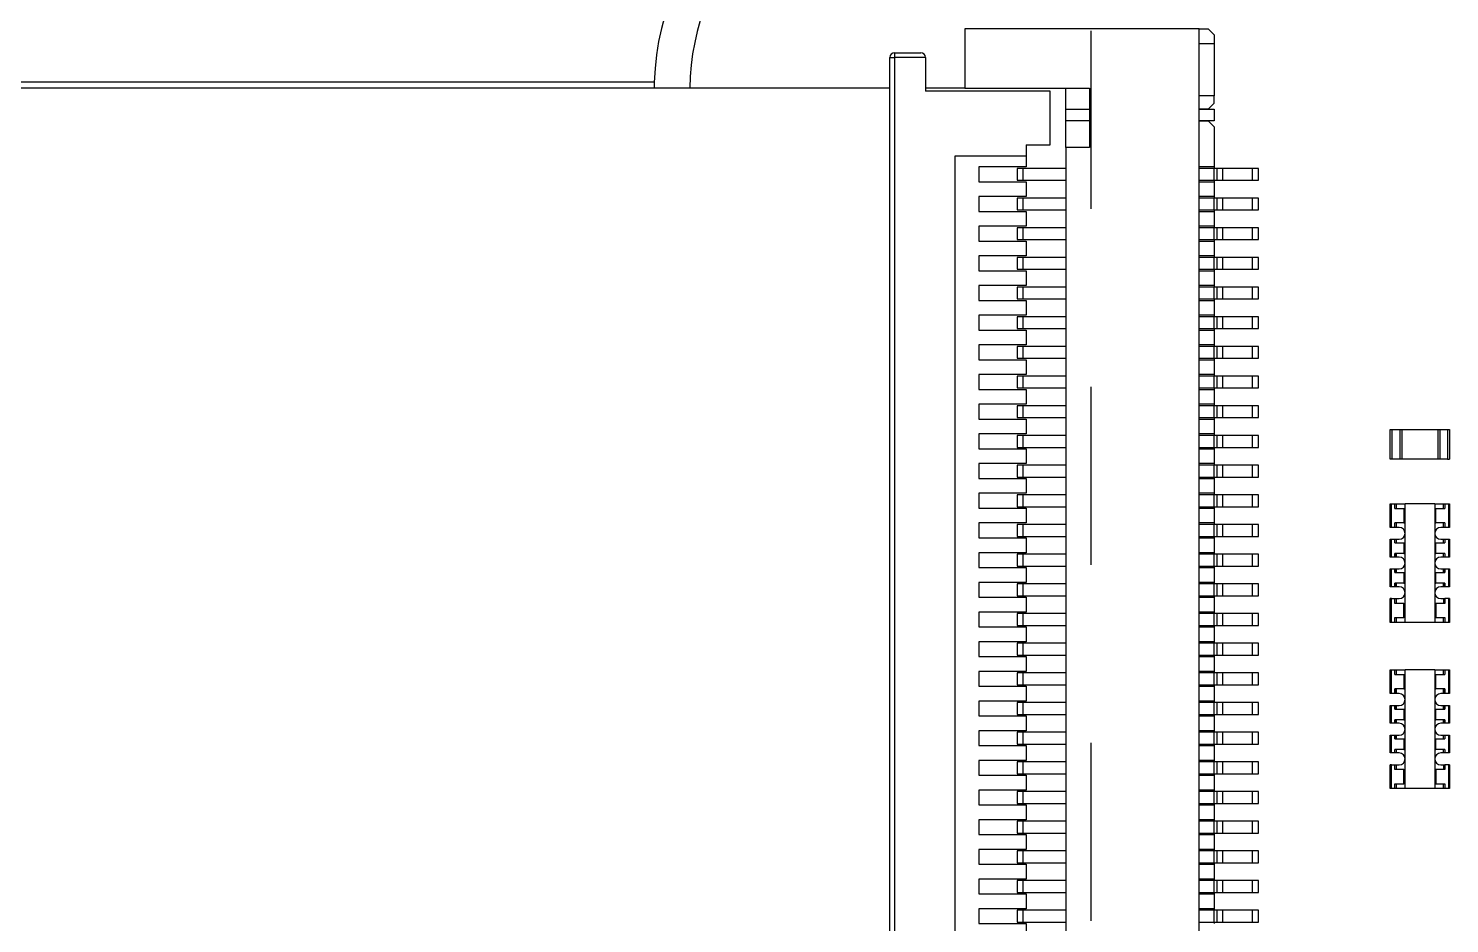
# Model space of a CAD drawing. Header units: millimetres. Extents: x -17 to 297, y -6 to 233.
# Drawn here: x 169.39 to 193.35, y 83.78 to 98.86 of the extents above; entities that cross this region are included whole.
import ezdxf

# ---------------------------------------------------------------- set-up
doc = ezdxf.new("R2010")
doc.units = ezdxf.units.MM
doc.header["$MEASUREMENT"] = 0
doc.linetypes.add('DASHED', pattern=[6, 3, -3])
doc.layers.add('图层0000', color=7, linetype='Continuous', lineweight=25)

msp = doc.modelspace()

# ---------------------------------------------------------------- linework, layer by layer
at = {"layer": '图层0000', "color": 251, "linetype": 'DASHED', "lineweight": 25, "true_color": 0x606060}
msp.add_line((187.302, 134.825), (187.302, 59.825), dxfattribs=at)
at = {"layer": '图层0000', "color": 7, "linetype": 'Continuous', "lineweight": 25}
for p, q in [((189.127, 98.855), (185.177, 98.855)), ((185.177, 98.855), (185.177, 97.855)), ((189.127, 69.455), (189.127, 98.855)), ((189.127, 98.855), (189.277, 98.855)), ((189.377, 98.755), (189.277, 98.855)), ((189.377, 98.755), (189.377, 98.605)), ((189.377, 98.605), (189.127, 98.605)), ((189.377, 98.605), (189.377, 97.73)), ((183.912, 69.935), (183.912, 98.375)), ((183.912, 98.375), (183.992, 98.375)), ((183.992, 98.455), (184.432, 98.455)), ((183.992, 98.455), (183.992, 98.375)), ((183.992, 98.375), (183.992, 69.935)), ((184.512, 98.375), (183.992, 98.375)), ((184.512, 98.375), (184.512, 97.805)), ((183.912, 97.855), (88.077, 97.855)), ((179.94, 97.96), (92.202, 97.96)), ((185.177, 97.855), (184.512, 97.855)), ((186.612, 97.805), (184.512, 97.805)), ((185.177, 97.855), (187.277, 97.855)), ((186.612, 96.905), (186.612, 97.805)), ((186.877, 97.505), (186.877, 97.855)), ((187.277, 97.855), (187.277, 96.855)), ((189.377, 97.73), (189.127, 97.73)), ((189.277, 97.505), (189.377, 97.605)), ((189.377, 97.605), (189.377, 97.73)), ((186.877, 97.305), (186.877, 97.505)), ((186.877, 97.505), (187.277, 97.505)), ((187.277, 97.305), (186.877, 97.305)), ((186.877, 96.855), (186.877, 97.305)), ((189.127, 97.505), (189.377, 97.505)), ((189.277, 97.505), (189.127, 97.505)), ((189.377, 97.305), (189.127, 97.305)), ((189.127, 97.305), (189.277, 97.305)), ((189.377, 97.205), (189.277, 97.305)), ((189.377, 97.505), (189.377, 97.305)), ((189.377, 97.205), (189.377, 96.53)), ((186.212, 96.905), (186.212, 96.718)), ((186.212, 96.905), (186.612, 96.905)), ((187.277, 96.855), (186.877, 96.855)), ((186.877, 96.855), (186.877, 71.455)), ((185.012, 71.505), (185.012, 96.718)), ((185.012, 96.718), (186.212, 96.718)), ((186.212, 96.718), (186.212, 96.53)), ((186.212, 96.53), (185.412, 96.53)), ((185.412, 96.53), (185.412, 96.28)), ((186.159, 96.505), (186.059, 96.505)), ((186.059, 96.505), (186.059, 96.305)), ((186.877, 96.505), (186.159, 96.505)), ((186.159, 96.305), (186.159, 96.505)), ((189.377, 96.53), (189.127, 96.53)), ((189.377, 96.505), (189.127, 96.505)), ((189.377, 96.53), (189.377, 96.505)), ((189.377, 96.305), (189.377, 96.505)), ((189.427, 96.505), (189.377, 96.505)), ((189.427, 96.305), (189.427, 96.505)), ((189.527, 96.505), (189.427, 96.505)), ((189.527, 96.305), (189.527, 96.505)), ((190.027, 96.505), (189.527, 96.505)), ((190.127, 96.505), (190.027, 96.505)), ((190.027, 96.305), (190.027, 96.505)), ((190.127, 96.305), (190.127, 96.505)), ((185.412, 96.28), (186.212, 96.28)), ((186.059, 96.305), (186.159, 96.305)), ((186.159, 96.305), (186.877, 96.305)), ((186.212, 96.28), (186.212, 96.03)), ((189.127, 96.305), (189.377, 96.305)), ((189.127, 96.28), (189.377, 96.28)), ((189.377, 96.305), (189.427, 96.305)), ((189.377, 96.305), (189.377, 96.28)), ((189.377, 96.28), (189.377, 96.03)), ((189.427, 96.305), (189.527, 96.305)), ((189.527, 96.305), (190.027, 96.305)), ((190.027, 96.305), (190.127, 96.305)), ((185.412, 96.03), (185.412, 95.78)), ((186.212, 96.03), (185.412, 96.03)), ((186.159, 96.005), (186.059, 96.005)), ((186.059, 96.005), (186.059, 95.805)), ((186.877, 96.005), (186.159, 96.005)), ((186.159, 95.805), (186.159, 96.005)), ((189.377, 96.03), (189.127, 96.03)), ((189.377, 96.005), (189.127, 96.005)), ((189.377, 96.03), (189.377, 96.005)), ((189.377, 95.805), (189.377, 96.005)), ((189.427, 96.005), (189.377, 96.005)), ((189.427, 95.805), (189.427, 96.005)), ((189.527, 96.005), (189.427, 96.005)), ((189.527, 95.805), (189.527, 96.005)), ((190.027, 96.005), (189.527, 96.005)), ((190.127, 96.005), (190.027, 96.005)), ((190.027, 95.805), (190.027, 96.005)), ((190.127, 95.805), (190.127, 96.005)), ((185.412, 95.78), (186.212, 95.78)), ((186.059, 95.805), (186.159, 95.805)), ((186.159, 95.805), (186.877, 95.805)), ((186.212, 95.78), (186.212, 95.53)), ((189.127, 95.805), (189.377, 95.805)), ((189.127, 95.78), (189.377, 95.78)), ((189.377, 95.805), (189.427, 95.805)), ((189.377, 95.805), (189.377, 95.78)), ((189.377, 95.78), (189.377, 95.53)), ((189.427, 95.805), (189.527, 95.805)), ((189.527, 95.805), (190.027, 95.805)), ((190.027, 95.805), (190.127, 95.805)), ((185.412, 95.53), (185.412, 95.28)), ((186.212, 95.53), (185.412, 95.53)), ((186.159, 95.505), (186.059, 95.505)), ((186.059, 95.505), (186.059, 95.305)), ((186.877, 95.505), (186.159, 95.505)), ((186.159, 95.305), (186.159, 95.505)), ((189.377, 95.53), (189.127, 95.53)), ((189.377, 95.505), (189.127, 95.505)), ((189.377, 95.53), (189.377, 95.505)), ((189.377, 95.305), (189.377, 95.505)), ((189.427, 95.505), (189.377, 95.505)), ((189.427, 95.305), (189.427, 95.505)), ((189.527, 95.505), (189.427, 95.505)), ((189.527, 95.305), (189.527, 95.505)), ((190.027, 95.505), (189.527, 95.505)), ((190.127, 95.505), (190.027, 95.505)), ((190.027, 95.305), (190.027, 95.505)), ((190.127, 95.305), (190.127, 95.505)), ((185.412, 95.28), (186.212, 95.28)), ((186.059, 95.305), (186.159, 95.305)), ((186.159, 95.305), (186.877, 95.305)), ((186.212, 95.28), (186.212, 95.03)), ((189.127, 95.305), (189.377, 95.305)), ((189.127, 95.28), (189.377, 95.28)), ((189.377, 95.305), (189.427, 95.305)), ((189.377, 95.305), (189.527, 95.305)), ((189.377, 95.305), (189.377, 95.28)), ((189.377, 95.28), (189.377, 95.03)), ((189.527, 95.305), (190.027, 95.305)), ((190.027, 95.305), (190.127, 95.305)), ((185.412, 95.03), (185.412, 94.78)), ((186.212, 95.03), (185.412, 95.03)), ((186.159, 95.005), (186.059, 95.005)), ((186.059, 95.005), (186.059, 94.805)), ((186.877, 95.005), (186.159, 95.005)), ((186.159, 94.805), (186.159, 95.005)), ((189.377, 95.03), (189.127, 95.03)), ((189.377, 95.005), (189.127, 95.005)), ((189.377, 95.03), (189.377, 95.005)), ((189.377, 94.805), (189.377, 95.005)), ((189.427, 95.005), (189.377, 95.005)), ((189.427, 94.805), (189.427, 95.005)), ((189.527, 95.005), (189.427, 95.005)), ((189.527, 94.805), (189.527, 95.005)), ((190.027, 95.005), (189.527, 95.005)), ((190.127, 95.005), (190.027, 95.005)), ((190.027, 94.805), (190.027, 95.005)), ((190.127, 94.805), (190.127, 95.005)), ((185.412, 94.78), (186.212, 94.78)), ((186.059, 94.805), (186.159, 94.805)), ((186.159, 94.805), (186.877, 94.805)), ((186.212, 94.78), (186.212, 94.53)), ((189.127, 94.805), (189.377, 94.805)), ((189.127, 94.78), (189.377, 94.78)), ((189.377, 94.805), (189.427, 94.805)), ((189.377, 94.805), (189.527, 94.805)), ((189.377, 94.805), (189.377, 94.78)), ((189.377, 94.78), (189.377, 94.53)), ((189.527, 94.805), (190.027, 94.805)), ((190.027, 94.805), (190.127, 94.805)), ((185.412, 94.53), (185.412, 94.28)), ((186.212, 94.53), (185.412, 94.53)), ((186.159, 94.505), (186.059, 94.505)), ((186.059, 94.505), (186.059, 94.305)), ((186.877, 94.505), (186.159, 94.505)), ((186.159, 94.305), (186.159, 94.505)), ((189.377, 94.53), (189.127, 94.53)), ((189.377, 94.505), (189.127, 94.505)), ((189.377, 94.53), (189.377, 94.505)), ((189.377, 94.305), (189.377, 94.505)), ((189.427, 94.505), (189.377, 94.505)), ((189.427, 94.305), (189.427, 94.505)), ((189.527, 94.505), (189.427, 94.505)), ((189.527, 94.305), (189.527, 94.505)), ((190.027, 94.505), (189.527, 94.505)), ((190.127, 94.505), (190.027, 94.505)), ((190.027, 94.305), (190.027, 94.505)), ((190.127, 94.305), (190.127, 94.505)), ((185.412, 94.28), (186.212, 94.28)), ((186.059, 94.305), (186.159, 94.305)), ((186.159, 94.305), (186.877, 94.305)), ((186.212, 94.28), (186.212, 94.03)), ((189.127, 94.305), (189.377, 94.305)), ((189.127, 94.28), (189.377, 94.28)), ((189.377, 94.305), (189.427, 94.305)), ((189.377, 94.305), (189.527, 94.305)), ((189.377, 94.305), (189.377, 94.28)), ((189.377, 94.28), (189.377, 94.03)), ((189.527, 94.305), (190.027, 94.305)), ((190.027, 94.305), (190.127, 94.305)), ((185.412, 94.03), (185.412, 93.78)), ((186.212, 94.03), (185.412, 94.03)), ((186.159, 94.005), (186.059, 94.005)), ((186.059, 94.005), (186.059, 93.805)), ((186.877, 94.005), (186.159, 94.005)), ((186.159, 93.805), (186.159, 94.005)), ((189.377, 94.03), (189.127, 94.03)), ((189.377, 94.005), (189.127, 94.005)), ((189.377, 94.03), (189.377, 94.005)), ((189.377, 93.805), (189.377, 94.005)), ((189.427, 94.005), (189.377, 94.005)), ((189.527, 94.005), (189.377, 94.005)), ((189.427, 93.805), (189.427, 94.005)), ((189.527, 93.805), (189.527, 94.005)), ((190.027, 94.005), (189.527, 94.005)), ((190.127, 94.005), (190.027, 94.005)), ((190.027, 93.805), (190.027, 94.005)), ((190.127, 93.805), (190.127, 94.005)), ((185.412, 93.78), (186.212, 93.78)), ((186.059, 93.805), (186.159, 93.805)), ((186.159, 93.805), (186.877, 93.805)), ((186.212, 93.78), (186.212, 93.53)), ((189.127, 93.805), (189.377, 93.805)), ((189.127, 93.78), (189.377, 93.78)), ((189.377, 93.805), (189.427, 93.805)), ((189.377, 93.805), (189.377, 93.78)), ((189.377, 93.78), (189.377, 93.53)), ((189.427, 93.805), (189.527, 93.805)), ((189.527, 93.805), (190.027, 93.805)), ((190.027, 93.805), (190.127, 93.805)), ((185.412, 93.53), (185.412, 93.28)), ((186.212, 93.53), (185.412, 93.53)), ((186.159, 93.505), (186.059, 93.505)), ((186.059, 93.505), (186.059, 93.305)), ((186.877, 93.505), (186.159, 93.505)), ((186.159, 93.305), (186.159, 93.505)), ((189.377, 93.53), (189.127, 93.53)), ((189.377, 93.505), (189.127, 93.505)), ((189.377, 93.53), (189.377, 93.505)), ((189.377, 93.305), (189.377, 93.505)), ((189.427, 93.505), (189.377, 93.505)), ((189.527, 93.505), (189.377, 93.505)), ((189.427, 93.305), (189.427, 93.505)), ((189.527, 93.305), (189.527, 93.505)), ((190.027, 93.505), (189.527, 93.505)), ((190.127, 93.505), (190.027, 93.505)), ((190.027, 93.305), (190.027, 93.505)), ((190.127, 93.305), (190.127, 93.505)), ((185.412, 93.28), (186.212, 93.28)), ((186.059, 93.305), (186.159, 93.305)), ((186.159, 93.305), (186.877, 93.305)), ((186.212, 93.28), (186.212, 93.03)), ((189.127, 93.305), (189.377, 93.305)), ((189.127, 93.28), (189.377, 93.28)), ((189.377, 93.305), (189.427, 93.305)), ((189.377, 93.305), (189.377, 93.28)), ((189.377, 93.28), (189.377, 93.03)), ((189.427, 93.305), (189.527, 93.305)), ((189.527, 93.305), (190.027, 93.305)), ((190.027, 93.305), (190.127, 93.305)), ((185.412, 93.03), (185.412, 92.78)), ((186.212, 93.03), (185.412, 93.03)), ((186.159, 93.005), (186.059, 93.005)), ((186.059, 93.005), (186.059, 92.805)), ((186.877, 93.005), (186.159, 93.005)), ((186.159, 92.805), (186.159, 93.005)), ((189.377, 93.03), (189.127, 93.03)), ((189.377, 93.005), (189.127, 93.005)), ((189.377, 93.03), (189.377, 93.005)), ((189.377, 92.805), (189.377, 93.005)), ((189.427, 93.005), (189.377, 93.005)), ((189.427, 92.805), (189.427, 93.005)), ((189.527, 93.005), (189.427, 93.005)), ((189.527, 92.805), (189.527, 93.005)), ((190.027, 93.005), (189.527, 93.005)), ((190.127, 93.005), (190.027, 93.005)), ((190.027, 92.805), (190.027, 93.005)), ((190.127, 92.805), (190.127, 93.005)), ((185.412, 92.78), (186.212, 92.78)), ((186.059, 92.805), (186.159, 92.805)), ((186.159, 92.805), (186.877, 92.805)), ((186.212, 92.78), (186.212, 92.53)), ((189.127, 92.805), (189.377, 92.805)), ((189.127, 92.78), (189.377, 92.78)), ((189.377, 92.805), (189.427, 92.805)), ((189.377, 92.805), (189.377, 92.78)), ((189.377, 92.78), (189.377, 92.53)), ((189.427, 92.805), (189.527, 92.805)), ((189.527, 92.805), (190.027, 92.805)), ((190.027, 92.805), (190.127, 92.805)), ((185.412, 92.53), (185.412, 92.28)), ((186.212, 92.53), (185.412, 92.53)), ((186.159, 92.505), (186.059, 92.505)), ((186.059, 92.505), (186.059, 92.305)), ((186.877, 92.505), (186.159, 92.505)), ((186.159, 92.305), (186.159, 92.505)), ((189.377, 92.53), (189.127, 92.53)), ((189.377, 92.505), (189.127, 92.505)), ((189.377, 92.53), (189.377, 92.505)), ((189.377, 92.305), (189.377, 92.505)), ((189.427, 92.505), (189.377, 92.505)), ((189.427, 92.305), (189.427, 92.505)), ((189.527, 92.505), (189.427, 92.505)), ((189.527, 92.305), (189.527, 92.505)), ((190.027, 92.505), (189.527, 92.505)), ((190.127, 92.505), (190.027, 92.505)), ((190.027, 92.305), (190.027, 92.505)), ((190.127, 92.305), (190.127, 92.505)), ((185.412, 92.28), (186.212, 92.28)), ((186.059, 92.305), (186.159, 92.305)), ((186.159, 92.305), (186.877, 92.305)), ((186.212, 92.28), (186.212, 92.03)), ((189.127, 92.305), (189.377, 92.305)), ((189.127, 92.28), (189.377, 92.28)), ((189.377, 92.305), (189.427, 92.305)), ((189.377, 92.305), (189.377, 92.28)), ((189.377, 92.28), (189.377, 92.03)), ((189.427, 92.305), (189.527, 92.305)), ((189.527, 92.305), (190.027, 92.305)), ((190.027, 92.305), (190.127, 92.305)), ((185.412, 92.03), (185.412, 91.78)), ((186.212, 92.03), (185.412, 92.03)), ((186.159, 92.005), (186.059, 92.005)), ((186.059, 92.005), (186.059, 91.805)), ((186.877, 92.005), (186.159, 92.005)), ((186.159, 91.805), (186.159, 92.005)), ((189.377, 92.03), (189.127, 92.03)), ((189.377, 92.005), (189.127, 92.005)), ((189.377, 92.03), (189.377, 92.005)), ((189.377, 91.805), (189.377, 92.005)), ((189.427, 92.005), (189.377, 92.005)), ((189.427, 91.805), (189.427, 92.005)), ((189.527, 92.005), (189.427, 92.005)), ((189.527, 91.805), (189.527, 92.005)), ((190.027, 92.005), (189.527, 92.005)), ((190.127, 92.005), (190.027, 92.005)), ((190.027, 91.805), (190.027, 92.005)), ((190.127, 91.805), (190.127, 92.005)), ((192.347, 92.105), (192.382, 92.105)), ((192.347, 91.605), (192.347, 92.105)), ((192.382, 92.105), (192.512, 92.105)), ((192.382, 91.605), (192.382, 92.105)), ((192.512, 92.105), (192.547, 92.105)), ((192.512, 91.605), (192.512, 92.105)), ((192.547, 92.105), (193.147, 92.105)), ((192.547, 91.605), (192.547, 92.105)), ((193.147, 92.105), (193.182, 92.105)), ((193.147, 92.105), (193.147, 91.605)), ((193.182, 92.105), (193.312, 92.105)), ((193.182, 92.105), (193.182, 91.605)), ((193.312, 92.105), (193.347, 92.105)), ((193.312, 92.105), (193.312, 91.605)), ((193.347, 92.105), (193.347, 91.605)), ((185.412, 91.78), (186.212, 91.78)), ((186.059, 91.805), (186.159, 91.805)), ((186.159, 91.805), (186.877, 91.805)), ((186.212, 91.78), (186.212, 91.53)), ((189.127, 91.805), (189.377, 91.805)), ((189.127, 91.78), (189.377, 91.78)), ((189.377, 91.805), (189.427, 91.805)), ((189.377, 91.805), (189.377, 91.78)), ((189.377, 91.78), (189.377, 91.53)), ((189.427, 91.805), (189.527, 91.805)), ((189.527, 91.805), (190.027, 91.805)), ((190.027, 91.805), (190.127, 91.805)), ((185.412, 91.53), (185.412, 91.28)), ((186.212, 91.53), (185.412, 91.53)), ((189.377, 91.53), (189.127, 91.53)), ((189.377, 91.53), (189.377, 91.505)), ((192.382, 91.605), (192.347, 91.605)), ((192.512, 91.605), (192.382, 91.605)), ((192.547, 91.605), (192.512, 91.605)), ((193.147, 91.605), (192.547, 91.605)), ((193.182, 91.605), (193.147, 91.605)), ((193.312, 91.605), (193.182, 91.605)), ((193.312, 91.605), (193.347, 91.605)), ((185.412, 91.28), (186.212, 91.28)), ((186.159, 91.505), (186.059, 91.505)), ((186.059, 91.505), (186.059, 91.305)), ((186.059, 91.305), (186.159, 91.305)), ((186.877, 91.505), (186.159, 91.505)), ((186.159, 91.305), (186.159, 91.505)), ((186.159, 91.305), (186.877, 91.305)), ((186.212, 91.28), (186.212, 91.03)), ((189.377, 91.505), (189.127, 91.505)), ((189.127, 91.305), (189.377, 91.305)), ((189.127, 91.28), (189.377, 91.28)), ((189.377, 91.305), (189.377, 91.505)), ((189.427, 91.505), (189.377, 91.505)), ((189.377, 91.305), (189.427, 91.305)), ((189.377, 91.305), (189.527, 91.305)), ((189.377, 91.305), (189.377, 91.28)), ((189.377, 91.28), (189.377, 91.03)), ((189.427, 91.305), (189.427, 91.505)), ((189.527, 91.505), (189.427, 91.505)), ((189.527, 91.305), (189.527, 91.505)), ((190.027, 91.505), (189.527, 91.505)), ((189.527, 91.305), (190.027, 91.305)), ((190.127, 91.505), (190.027, 91.505)), ((190.027, 91.305), (190.027, 91.505)), ((190.027, 91.305), (190.127, 91.305)), ((190.127, 91.305), (190.127, 91.505)), ((185.412, 91.03), (185.412, 90.78)), ((186.212, 91.03), (185.412, 91.03)), ((186.159, 91.005), (186.059, 91.005)), ((186.059, 91.005), (186.059, 90.805)), ((186.059, 90.805), (186.159, 90.805)), ((186.877, 91.005), (186.159, 91.005)), ((186.159, 90.805), (186.159, 91.005)), ((186.159, 90.805), (186.877, 90.805)), ((189.377, 91.03), (189.127, 91.03)), ((189.377, 91.005), (189.127, 91.005)), ((189.127, 90.805), (189.377, 90.805)), ((189.377, 91.03), (189.377, 91.005)), ((189.377, 90.805), (189.377, 91.005)), ((189.427, 91.005), (189.377, 91.005)), ((189.377, 90.805), (189.427, 90.805)), ((189.377, 90.805), (189.527, 90.805)), ((189.377, 90.805), (189.377, 90.78)), ((189.427, 90.805), (189.427, 91.005)), ((189.527, 91.005), (189.427, 91.005)), ((189.527, 90.805), (189.527, 91.005)), ((190.027, 91.005), (189.527, 91.005)), ((189.527, 90.805), (190.027, 90.805)), ((190.127, 91.005), (190.027, 91.005)), ((190.027, 90.805), (190.027, 91.005)), ((190.027, 90.805), (190.127, 90.805)), ((190.127, 90.805), (190.127, 91.005)), ((192.347, 90.855), (192.367, 90.855)), ((192.347, 90.455), (192.347, 90.855)), ((192.367, 90.855), (192.427, 90.855)), ((192.367, 90.455), (192.367, 90.855)), ((192.427, 90.855), (192.447, 90.855)), ((192.427, 90.775), (192.427, 90.855)), ((192.447, 90.855), (192.597, 90.855)), ((192.447, 90.855), (192.447, 90.775)), ((192.597, 88.855), (192.597, 90.855)), ((193.097, 90.855), (192.597, 90.855)), ((193.097, 90.855), (193.247, 90.855)), ((193.097, 90.855), (193.097, 88.855)), ((193.247, 90.855), (193.267, 90.855)), ((193.247, 90.775), (193.247, 90.855)), ((193.267, 90.855), (193.327, 90.855)), ((193.267, 90.855), (193.267, 90.775)), ((193.327, 90.855), (193.347, 90.855)), ((193.327, 90.855), (193.327, 90.455)), ((193.347, 90.855), (193.347, 90.455)), ((185.412, 90.78), (186.212, 90.78)), ((186.212, 90.78), (186.212, 90.53)), ((189.127, 90.78), (189.377, 90.78)), ((189.377, 90.78), (189.377, 90.53)), ((192.427, 90.775), (192.447, 90.775)), ((192.447, 90.775), (192.577, 90.775)), ((192.577, 90.775), (192.597, 90.775)), ((192.577, 90.775), (192.577, 90.535)), ((193.097, 90.775), (193.117, 90.775)), ((193.117, 90.775), (193.247, 90.775)), ((193.117, 90.535), (193.117, 90.775)), ((193.247, 90.775), (193.267, 90.775)), ((185.412, 90.53), (185.412, 90.28)), ((186.212, 90.53), (185.412, 90.53)), ((186.159, 90.505), (186.059, 90.505)), ((186.059, 90.505), (186.059, 90.305)), ((186.877, 90.505), (186.159, 90.505)), ((186.159, 90.305), (186.159, 90.505)), ((189.377, 90.53), (189.127, 90.53)), ((189.377, 90.505), (189.127, 90.505)), ((189.377, 90.53), (189.377, 90.505)), ((189.377, 90.305), (189.377, 90.505)), ((189.427, 90.505), (189.377, 90.505)), ((189.427, 90.305), (189.427, 90.505)), ((189.527, 90.505), (189.427, 90.505)), ((189.527, 90.305), (189.527, 90.505)), ((190.027, 90.505), (189.527, 90.505)), ((190.127, 90.505), (190.027, 90.505)), ((190.027, 90.305), (190.027, 90.505)), ((190.127, 90.305), (190.127, 90.505)), ((192.367, 90.455), (192.347, 90.455)), ((192.427, 90.455), (192.367, 90.455)), ((192.447, 90.535), (192.427, 90.535)), ((192.427, 90.455), (192.427, 90.535)), ((192.447, 90.455), (192.427, 90.455)), ((192.577, 90.535), (192.447, 90.535)), ((192.447, 90.535), (192.447, 90.455)), ((192.497, 90.455), (192.447, 90.455)), ((192.577, 90.535), (192.597, 90.535)), ((193.097, 90.535), (193.117, 90.535)), ((193.247, 90.535), (193.117, 90.535)), ((193.247, 90.455), (193.197, 90.455)), ((193.267, 90.535), (193.247, 90.535)), ((193.247, 90.455), (193.247, 90.535)), ((193.267, 90.455), (193.247, 90.455)), ((193.267, 90.535), (193.267, 90.455)), ((193.327, 90.455), (193.267, 90.455)), ((193.347, 90.455), (193.327, 90.455)), ((185.412, 90.28), (186.212, 90.28)), ((186.059, 90.305), (186.159, 90.305)), ((186.159, 90.305), (186.877, 90.305)), ((186.212, 90.28), (186.212, 90.03)), ((189.127, 90.305), (189.377, 90.305)), ((189.127, 90.28), (189.377, 90.28)), ((189.377, 90.305), (189.427, 90.305)), ((189.377, 90.305), (189.527, 90.305)), ((189.377, 90.305), (189.377, 90.28)), ((189.377, 90.28), (189.377, 90.03)), ((189.527, 90.305), (190.027, 90.305)), ((190.027, 90.305), (190.127, 90.305)), ((192.347, 90.255), (192.367, 90.255)), ((192.347, 89.955), (192.347, 90.255)), ((192.367, 90.255), (192.427, 90.255)), ((192.367, 89.955), (192.367, 90.255)), ((192.427, 90.255), (192.447, 90.255)), ((192.427, 90.195), (192.427, 90.255)), ((192.427, 90.195), (192.447, 90.195)), ((192.447, 90.255), (192.497, 90.255)), ((192.447, 90.255), (192.447, 90.195)), ((192.447, 90.195), (192.577, 90.195)), ((192.577, 90.195), (192.597, 90.195)), ((192.577, 90.195), (192.577, 90.015)), ((193.097, 90.195), (193.117, 90.195)), ((193.117, 90.195), (193.247, 90.195)), ((193.117, 90.015), (193.117, 90.195)), ((193.197, 90.255), (193.247, 90.255)), ((193.247, 90.255), (193.267, 90.255)), ((193.247, 90.195), (193.247, 90.255)), ((193.247, 90.195), (193.267, 90.195)), ((193.267, 90.255), (193.327, 90.255)), ((193.267, 90.255), (193.267, 90.195)), ((193.327, 90.255), (193.347, 90.255)), ((193.327, 90.255), (193.327, 89.955)), ((193.347, 90.255), (193.347, 89.955)), ((185.412, 90.03), (185.412, 89.78)), ((186.212, 90.03), (185.412, 90.03)), ((186.159, 90.005), (186.059, 90.005)), ((186.059, 90.005), (186.059, 89.805)), ((186.877, 90.005), (186.159, 90.005)), ((186.159, 89.805), (186.159, 90.005)), ((189.377, 90.03), (189.127, 90.03)), ((189.377, 90.005), (189.127, 90.005)), ((189.377, 90.03), (189.377, 90.005)), ((189.377, 89.805), (189.377, 90.005)), ((189.427, 90.005), (189.377, 90.005)), ((189.527, 90.005), (189.377, 90.005)), ((189.427, 89.805), (189.427, 90.005)), ((189.527, 89.805), (189.527, 90.005)), ((190.027, 90.005), (189.527, 90.005)), ((190.127, 90.005), (190.027, 90.005)), ((190.027, 89.805), (190.027, 90.005)), ((190.127, 89.805), (190.127, 90.005)), ((192.367, 89.955), (192.347, 89.955)), ((192.427, 89.955), (192.367, 89.955)), ((192.447, 90.015), (192.427, 90.015)), ((192.427, 89.955), (192.427, 90.015)), ((192.447, 89.955), (192.427, 89.955)), ((192.447, 89.955), (192.447, 90.015)), ((192.577, 90.015), (192.447, 90.015)), ((192.447, 90.015), (192.447, 89.955)), ((192.497, 89.955), (192.447, 89.955)), ((192.577, 90.015), (192.597, 90.015)), ((193.097, 90.015), (193.117, 90.015)), ((193.247, 90.015), (193.117, 90.015)), ((193.247, 89.955), (193.197, 89.955)), ((193.267, 90.015), (193.247, 90.015)), ((193.247, 89.955), (193.247, 90.015)), ((193.267, 89.955), (193.247, 89.955)), ((193.267, 90.015), (193.267, 89.955)), ((193.327, 89.955), (193.267, 89.955)), ((193.347, 89.955), (193.327, 89.955)), ((185.412, 89.78), (186.212, 89.78)), ((186.059, 89.805), (186.159, 89.805)), ((186.159, 89.805), (186.877, 89.805)), ((186.212, 89.78), (186.212, 89.53)), ((189.127, 89.805), (189.377, 89.805)), ((189.127, 89.78), (189.377, 89.78)), ((189.377, 89.805), (189.427, 89.805)), ((189.377, 89.805), (189.377, 89.78)), ((189.377, 89.78), (189.377, 89.53)), ((189.427, 89.805), (189.527, 89.805)), ((189.527, 89.805), (190.027, 89.805)), ((190.027, 89.805), (190.127, 89.805)), ((192.347, 89.755), (192.367, 89.755)), ((192.347, 89.455), (192.347, 89.755)), ((192.367, 89.755), (192.427, 89.755)), ((192.367, 89.455), (192.367, 89.755)), ((192.427, 89.755), (192.447, 89.755)), ((192.427, 89.695), (192.427, 89.755)), ((192.427, 89.695), (192.447, 89.695)), ((192.447, 89.695), (192.447, 89.755)), ((192.447, 89.755), (192.497, 89.755)), ((192.447, 89.755), (192.447, 89.695)), ((192.447, 89.695), (192.577, 89.695)), ((192.577, 89.695), (192.597, 89.695)), ((192.577, 89.695), (192.577, 89.515)), ((193.097, 89.695), (193.117, 89.695)), ((193.117, 89.695), (193.247, 89.695)), ((193.117, 89.515), (193.117, 89.695)), ((193.197, 89.755), (193.247, 89.755)), ((193.247, 89.755), (193.247, 89.695)), ((193.247, 89.755), (193.267, 89.755)), ((193.247, 89.695), (193.247, 89.755)), ((193.247, 89.695), (193.267, 89.695)), ((193.267, 89.755), (193.327, 89.755)), ((193.267, 89.755), (193.267, 89.695)), ((193.327, 89.755), (193.347, 89.755)), ((193.327, 89.755), (193.327, 89.455)), ((193.347, 89.755), (193.347, 89.455)), ((185.412, 89.53), (185.412, 89.28)), ((186.212, 89.53), (185.412, 89.53)), ((186.159, 89.505), (186.059, 89.505)), ((186.059, 89.505), (186.059, 89.305)), ((186.877, 89.505), (186.159, 89.505)), ((186.159, 89.305), (186.159, 89.505)), ((189.377, 89.53), (189.127, 89.53)), ((189.377, 89.505), (189.127, 89.505)), ((189.377, 89.53), (189.377, 89.505)), ((189.377, 89.305), (189.377, 89.505)), ((189.427, 89.505), (189.377, 89.505)), ((189.427, 89.305), (189.427, 89.505)), ((189.527, 89.505), (189.427, 89.505)), ((189.527, 89.305), (189.527, 89.505)), ((190.027, 89.505), (189.527, 89.505)), ((190.127, 89.505), (190.027, 89.505)), ((190.027, 89.305), (190.027, 89.505)), ((190.127, 89.305), (190.127, 89.505)), ((192.367, 89.455), (192.347, 89.455)), ((192.427, 89.455), (192.367, 89.455)), ((192.447, 89.515), (192.427, 89.515)), ((192.427, 89.455), (192.427, 89.515)), ((192.447, 89.455), (192.427, 89.455)), ((192.447, 89.455), (192.447, 89.515)), ((192.577, 89.515), (192.447, 89.515)), ((192.447, 89.515), (192.447, 89.455)), ((192.497, 89.455), (192.447, 89.455)), ((192.577, 89.515), (192.597, 89.515)), ((193.097, 89.515), (193.117, 89.515)), ((193.247, 89.515), (193.117, 89.515)), ((193.247, 89.455), (193.197, 89.455)), ((193.247, 89.515), (193.247, 89.455)), ((193.267, 89.515), (193.247, 89.515)), ((193.247, 89.455), (193.247, 89.515)), ((193.267, 89.455), (193.247, 89.455)), ((193.267, 89.515), (193.267, 89.455)), ((193.327, 89.455), (193.267, 89.455)), ((193.347, 89.455), (193.327, 89.455)), ((185.412, 89.28), (186.212, 89.28)), ((186.059, 89.305), (186.159, 89.305)), ((186.159, 89.305), (186.877, 89.305)), ((186.212, 89.28), (186.212, 89.03)), ((189.127, 89.305), (189.377, 89.305)), ((189.127, 89.28), (189.377, 89.28)), ((189.377, 89.305), (189.427, 89.305)), ((189.377, 89.305), (189.377, 89.28)), ((189.377, 89.28), (189.377, 89.03)), ((189.427, 89.305), (189.527, 89.305)), ((189.527, 89.305), (190.027, 89.305)), ((190.027, 89.305), (190.127, 89.305)), ((192.347, 88.855), (192.347, 89.255)), ((192.367, 89.255), (192.347, 89.255)), ((192.367, 89.255), (192.427, 89.255)), ((192.367, 88.855), (192.367, 89.255)), ((192.427, 89.255), (192.447, 89.255)), ((192.427, 89.175), (192.427, 89.255)), ((192.447, 89.175), (192.427, 89.175)), ((192.447, 89.255), (192.447, 89.175)), ((192.447, 89.255), (192.497, 89.255)), ((192.447, 89.255), (192.447, 89.175)), ((192.577, 89.175), (192.447, 89.175)), ((192.577, 89.175), (192.597, 89.175)), ((192.577, 88.935), (192.577, 89.175)), ((193.097, 89.175), (193.117, 89.175)), ((193.247, 89.175), (193.117, 89.175)), ((193.117, 89.175), (193.117, 88.935)), ((193.197, 89.255), (193.247, 89.255)), ((193.247, 89.255), (193.247, 89.175)), ((193.247, 89.255), (193.267, 89.255)), ((193.247, 89.255), (193.247, 89.175)), ((193.267, 89.175), (193.247, 89.175)), ((193.327, 89.255), (193.267, 89.255)), ((193.267, 89.255), (193.267, 89.175)), ((193.347, 89.255), (193.327, 89.255)), ((193.327, 89.255), (193.327, 88.855)), ((193.347, 89.255), (193.347, 88.855)), ((185.412, 89.03), (185.412, 88.78)), ((186.212, 89.03), (185.412, 89.03)), ((186.159, 89.005), (186.059, 89.005)), ((186.059, 89.005), (186.059, 88.805)), ((186.877, 89.005), (186.159, 89.005)), ((186.159, 88.805), (186.159, 89.005)), ((189.377, 89.03), (189.127, 89.03)), ((189.377, 89.005), (189.127, 89.005)), ((189.377, 89.03), (189.377, 89.005)), ((189.377, 88.805), (189.377, 89.005)), ((189.427, 89.005), (189.377, 89.005)), ((189.427, 88.805), (189.427, 89.005)), ((189.527, 89.005), (189.427, 89.005)), ((189.527, 88.805), (189.527, 89.005)), ((190.027, 89.005), (189.527, 89.005)), ((190.127, 89.005), (190.027, 89.005)), ((190.027, 88.805), (190.027, 89.005)), ((190.127, 88.805), (190.127, 89.005)), ((192.427, 88.935), (192.447, 88.935)), ((192.427, 88.855), (192.427, 88.935)), ((192.447, 88.935), (192.577, 88.935)), ((192.447, 88.935), (192.447, 88.855)), ((192.597, 88.935), (192.577, 88.935)), ((193.117, 88.935), (193.097, 88.935)), ((193.117, 88.935), (193.247, 88.935)), ((193.247, 88.935), (193.267, 88.935)), ((193.247, 88.855), (193.247, 88.935)), ((193.267, 88.935), (193.267, 88.855)), ((185.412, 88.78), (186.212, 88.78)), ((186.059, 88.805), (186.159, 88.805)), ((186.159, 88.805), (186.877, 88.805)), ((186.212, 88.78), (186.212, 88.53)), ((189.127, 88.805), (189.377, 88.805)), ((189.127, 88.78), (189.377, 88.78)), ((189.377, 88.805), (189.427, 88.805)), ((189.377, 88.805), (189.377, 88.78)), ((189.377, 88.78), (189.377, 88.53)), ((189.427, 88.805), (189.527, 88.805)), ((189.527, 88.805), (190.027, 88.805)), ((190.027, 88.805), (190.127, 88.805)), ((192.367, 88.855), (192.347, 88.855)), ((192.427, 88.855), (192.367, 88.855)), ((192.447, 88.855), (192.427, 88.855)), ((192.597, 88.855), (192.447, 88.855)), ((193.097, 88.855), (192.597, 88.855)), ((193.247, 88.855), (193.097, 88.855)), ((193.267, 88.855), (193.247, 88.855)), ((193.327, 88.855), (193.267, 88.855)), ((193.347, 88.855), (193.327, 88.855)), ((185.412, 88.53), (185.412, 88.28)), ((186.212, 88.53), (185.412, 88.53)), ((186.159, 88.505), (186.059, 88.505)), ((186.059, 88.505), (186.059, 88.305)), ((186.877, 88.505), (186.159, 88.505)), ((186.159, 88.305), (186.159, 88.505)), ((189.377, 88.53), (189.127, 88.53)), ((189.377, 88.505), (189.127, 88.505)), ((189.377, 88.53), (189.377, 88.505)), ((189.377, 88.305), (189.377, 88.505)), ((189.427, 88.505), (189.377, 88.505)), ((189.427, 88.305), (189.427, 88.505)), ((189.527, 88.505), (189.427, 88.505)), ((189.527, 88.305), (189.527, 88.505)), ((190.027, 88.505), (189.527, 88.505)), ((190.127, 88.505), (190.027, 88.505)), ((190.027, 88.305), (190.027, 88.505)), ((190.127, 88.305), (190.127, 88.505)), ((185.412, 88.28), (186.212, 88.28)), ((186.059, 88.305), (186.159, 88.305)), ((186.159, 88.305), (186.877, 88.305)), ((186.212, 88.28), (186.212, 88.03)), ((189.127, 88.305), (189.377, 88.305)), ((189.127, 88.28), (189.377, 88.28)), ((189.377, 88.305), (189.427, 88.305)), ((189.377, 88.305), (189.377, 88.28)), ((189.377, 88.28), (189.377, 88.03)), ((189.427, 88.305), (189.527, 88.305)), ((189.527, 88.305), (190.027, 88.305)), ((190.027, 88.305), (190.127, 88.305)), ((185.412, 88.03), (185.412, 87.78)), ((186.212, 88.03), (185.412, 88.03)), ((186.159, 88.005), (186.059, 88.005)), ((186.059, 88.005), (186.059, 87.805)), ((186.877, 88.005), (186.159, 88.005)), ((186.159, 87.805), (186.159, 88.005)), ((189.377, 88.03), (189.127, 88.03)), ((189.377, 88.005), (189.127, 88.005)), ((189.377, 88.03), (189.377, 88.005)), ((189.377, 87.805), (189.377, 88.005)), ((189.427, 88.005), (189.377, 88.005)), ((189.527, 88.005), (189.377, 88.005)), ((189.427, 87.805), (189.427, 88.005)), ((189.527, 87.805), (189.527, 88.005)), ((190.027, 88.005), (189.527, 88.005)), ((190.127, 88.005), (190.027, 88.005)), ((190.027, 87.805), (190.027, 88.005)), ((190.127, 87.805), (190.127, 88.005)), ((192.347, 88.055), (192.367, 88.055)), ((192.347, 87.655), (192.347, 88.055)), ((192.367, 88.055), (192.427, 88.055)), ((192.367, 87.655), (192.367, 88.055)), ((192.427, 88.055), (192.447, 88.055)), ((192.427, 87.975), (192.427, 88.055)), ((192.427, 87.975), (192.447, 87.975)), ((192.447, 88.055), (192.597, 88.055)), ((192.447, 88.055), (192.447, 87.975)), ((192.447, 87.975), (192.577, 87.975)), ((192.577, 87.975), (192.597, 87.975)), ((192.577, 87.975), (192.577, 87.735)), ((192.597, 86.055), (192.597, 88.055)), ((193.097, 88.055), (192.597, 88.055)), ((193.097, 88.055), (193.247, 88.055)), ((193.097, 88.055), (193.097, 86.055)), ((193.097, 87.975), (193.117, 87.975)), ((193.117, 87.975), (193.247, 87.975)), ((193.117, 87.735), (193.117, 87.975)), ((193.247, 88.055), (193.267, 88.055)), ((193.247, 87.975), (193.247, 88.055)), ((193.247, 87.975), (193.267, 87.975)), ((193.267, 88.055), (193.327, 88.055)), ((193.267, 88.055), (193.267, 87.975)), ((193.327, 88.055), (193.347, 88.055)), ((193.327, 88.055), (193.327, 87.655)), ((193.347, 88.055), (193.347, 87.655)), ((185.412, 87.78), (186.212, 87.78)), ((186.059, 87.805), (186.159, 87.805)), ((186.159, 87.805), (186.877, 87.805)), ((186.212, 87.78), (186.212, 87.53)), ((189.127, 87.805), (189.377, 87.805)), ((189.127, 87.78), (189.377, 87.78)), ((189.377, 87.805), (189.427, 87.805)), ((189.377, 87.805), (189.527, 87.805)), ((189.377, 87.805), (189.377, 87.78)), ((189.377, 87.78), (189.377, 87.53)), ((189.527, 87.805), (190.027, 87.805)), ((190.027, 87.805), (190.127, 87.805)), ((192.447, 87.735), (192.427, 87.735)), ((192.427, 87.655), (192.427, 87.735)), ((192.447, 87.655), (192.447, 87.735)), ((192.577, 87.735), (192.447, 87.735)), ((192.447, 87.735), (192.447, 87.655)), ((192.577, 87.735), (192.597, 87.735)), ((193.097, 87.735), (193.117, 87.735)), ((193.247, 87.735), (193.117, 87.735)), ((193.247, 87.735), (193.247, 87.655)), ((193.267, 87.735), (193.247, 87.735)), ((193.247, 87.655), (193.247, 87.735)), ((193.267, 87.735), (193.267, 87.655)), ((185.412, 87.53), (185.412, 87.28)), ((186.212, 87.53), (185.412, 87.53)), ((186.159, 87.505), (186.059, 87.505)), ((186.059, 87.505), (186.059, 87.305)), ((186.877, 87.505), (186.159, 87.505)), ((186.159, 87.305), (186.159, 87.505)), ((189.377, 87.53), (189.127, 87.53)), ((189.377, 87.505), (189.127, 87.505)), ((189.377, 87.53), (189.377, 87.505)), ((189.377, 87.305), (189.377, 87.505)), ((189.427, 87.505), (189.377, 87.505)), ((189.427, 87.305), (189.427, 87.505)), ((189.527, 87.505), (189.427, 87.505)), ((189.527, 87.305), (189.527, 87.505)), ((190.027, 87.505), (189.527, 87.505)), ((190.127, 87.505), (190.027, 87.505)), ((190.027, 87.305), (190.027, 87.505)), ((190.127, 87.305), (190.127, 87.505)), ((192.367, 87.655), (192.347, 87.655)), ((192.347, 87.455), (192.367, 87.455)), ((192.347, 87.155), (192.347, 87.455)), ((192.427, 87.655), (192.367, 87.655)), ((192.367, 87.455), (192.427, 87.455)), ((192.367, 87.155), (192.367, 87.455)), ((192.447, 87.655), (192.427, 87.655)), ((192.427, 87.455), (192.447, 87.455)), ((192.427, 87.395), (192.427, 87.455)), ((192.497, 87.655), (192.447, 87.655)), ((192.447, 87.395), (192.447, 87.455)), ((192.447, 87.455), (192.497, 87.455)), ((192.447, 87.455), (192.447, 87.395)), ((193.247, 87.655), (193.197, 87.655)), ((193.197, 87.455), (193.247, 87.455)), ((193.267, 87.655), (193.247, 87.655)), ((193.247, 87.455), (193.247, 87.395)), ((193.247, 87.455), (193.267, 87.455)), ((193.247, 87.395), (193.247, 87.455)), ((193.327, 87.655), (193.267, 87.655)), ((193.267, 87.455), (193.327, 87.455)), ((193.267, 87.455), (193.267, 87.395)), ((193.347, 87.655), (193.327, 87.655)), ((193.327, 87.455), (193.347, 87.455)), ((193.327, 87.455), (193.327, 87.155)), ((193.347, 87.455), (193.347, 87.155)), ((185.412, 87.28), (186.212, 87.28)), ((186.059, 87.305), (186.159, 87.305)), ((186.159, 87.305), (186.877, 87.305)), ((186.212, 87.28), (186.212, 87.03)), ((189.127, 87.305), (189.377, 87.305)), ((189.127, 87.28), (189.377, 87.28)), ((189.377, 87.305), (189.427, 87.305)), ((189.377, 87.305), (189.527, 87.305)), ((189.377, 87.305), (189.377, 87.28)), ((189.377, 87.28), (189.377, 87.03)), ((189.527, 87.305), (190.027, 87.305)), ((190.027, 87.305), (190.127, 87.305)), ((192.427, 87.395), (192.447, 87.395)), ((192.447, 87.215), (192.427, 87.215)), ((192.427, 87.155), (192.427, 87.215)), ((192.447, 87.395), (192.577, 87.395)), ((192.447, 87.155), (192.447, 87.215)), ((192.577, 87.215), (192.447, 87.215)), ((192.447, 87.215), (192.447, 87.155)), ((192.577, 87.395), (192.597, 87.395)), ((192.577, 87.395), (192.577, 87.215)), ((192.577, 87.215), (192.597, 87.215)), ((193.097, 87.395), (193.117, 87.395)), ((193.097, 87.215), (193.117, 87.215)), ((193.117, 87.395), (193.247, 87.395)), ((193.117, 87.215), (193.117, 87.395)), ((193.247, 87.215), (193.117, 87.215)), ((193.247, 87.395), (193.267, 87.395)), ((193.247, 87.215), (193.247, 87.155)), ((193.267, 87.215), (193.247, 87.215)), ((193.247, 87.155), (193.247, 87.215)), ((193.267, 87.215), (193.267, 87.155)), ((185.412, 87.03), (185.412, 86.78)), ((186.212, 87.03), (185.412, 87.03)), ((186.159, 87.005), (186.059, 87.005)), ((186.059, 87.005), (186.059, 86.805)), ((186.877, 87.005), (186.159, 87.005)), ((186.159, 86.805), (186.159, 87.005)), ((189.377, 87.03), (189.127, 87.03)), ((189.377, 87.005), (189.127, 87.005)), ((189.377, 87.03), (189.377, 87.005)), ((189.377, 86.805), (189.377, 87.005)), ((189.427, 87.005), (189.377, 87.005)), ((189.427, 86.805), (189.427, 87.005)), ((189.527, 87.005), (189.427, 87.005)), ((189.527, 86.805), (189.527, 87.005)), ((190.027, 87.005), (189.527, 87.005)), ((190.127, 87.005), (190.027, 87.005)), ((190.027, 86.805), (190.027, 87.005)), ((190.127, 86.805), (190.127, 87.005)), ((192.367, 87.155), (192.347, 87.155)), ((192.427, 87.155), (192.367, 87.155)), ((192.447, 87.155), (192.427, 87.155)), ((192.497, 87.155), (192.447, 87.155)), ((193.247, 87.155), (193.197, 87.155)), ((193.267, 87.155), (193.247, 87.155)), ((193.327, 87.155), (193.267, 87.155)), ((193.347, 87.155), (193.327, 87.155)), ((185.412, 86.78), (186.212, 86.78)), ((186.059, 86.805), (186.159, 86.805)), ((186.159, 86.805), (186.877, 86.805)), ((186.212, 86.78), (186.212, 86.53)), ((189.127, 86.805), (189.377, 86.805)), ((189.127, 86.78), (189.377, 86.78)), ((189.377, 86.805), (189.427, 86.805)), ((189.377, 86.805), (189.527, 86.805)), ((189.377, 86.805), (189.377, 86.78)), ((189.377, 86.78), (189.377, 86.53)), ((189.527, 86.805), (190.027, 86.805)), ((190.027, 86.805), (190.127, 86.805)), ((192.347, 86.955), (192.367, 86.955)), ((192.347, 86.655), (192.347, 86.955)), ((192.367, 86.955), (192.427, 86.955)), ((192.367, 86.655), (192.367, 86.955)), ((192.427, 86.955), (192.447, 86.955)), ((192.427, 86.895), (192.427, 86.955)), ((192.427, 86.895), (192.447, 86.895)), ((192.447, 86.895), (192.447, 86.955)), ((192.447, 86.955), (192.497, 86.955)), ((192.447, 86.955), (192.447, 86.895)), ((192.447, 86.895), (192.577, 86.895)), ((192.577, 86.895), (192.597, 86.895)), ((192.577, 86.895), (192.577, 86.715)), ((193.097, 86.895), (193.117, 86.895)), ((193.117, 86.895), (193.247, 86.895)), ((193.117, 86.715), (193.117, 86.895)), ((193.197, 86.955), (193.247, 86.955)), ((193.247, 86.955), (193.267, 86.955)), ((193.247, 86.895), (193.247, 86.955)), ((193.247, 86.895), (193.267, 86.895)), ((193.267, 86.955), (193.327, 86.955)), ((193.267, 86.955), (193.267, 86.895)), ((193.327, 86.955), (193.347, 86.955)), ((193.327, 86.955), (193.327, 86.655)), ((193.347, 86.955), (193.347, 86.655)), ((185.412, 86.53), (185.412, 86.28)), ((186.212, 86.53), (185.412, 86.53)), ((186.159, 86.505), (186.059, 86.505)), ((186.059, 86.505), (186.059, 86.305)), ((186.877, 86.505), (186.159, 86.505)), ((186.159, 86.305), (186.159, 86.505)), ((189.377, 86.53), (189.127, 86.53)), ((189.377, 86.505), (189.127, 86.505)), ((189.377, 86.53), (189.377, 86.505)), ((189.377, 86.305), (189.377, 86.505)), ((189.427, 86.505), (189.377, 86.505)), ((189.427, 86.305), (189.427, 86.505)), ((189.527, 86.505), (189.427, 86.505)), ((189.527, 86.305), (189.527, 86.505)), ((190.027, 86.505), (189.527, 86.505)), ((190.127, 86.505), (190.027, 86.505)), ((190.027, 86.305), (190.027, 86.505)), ((190.127, 86.305), (190.127, 86.505)), ((192.367, 86.655), (192.347, 86.655)), ((192.427, 86.655), (192.367, 86.655)), ((192.447, 86.715), (192.427, 86.715)), ((192.427, 86.655), (192.427, 86.715)), ((192.447, 86.655), (192.427, 86.655)), ((192.577, 86.715), (192.447, 86.715)), ((192.447, 86.715), (192.447, 86.655)), ((192.497, 86.655), (192.447, 86.655)), ((192.577, 86.715), (192.597, 86.715)), ((193.097, 86.715), (193.117, 86.715)), ((193.247, 86.715), (193.117, 86.715)), ((193.247, 86.655), (193.197, 86.655)), ((193.267, 86.715), (193.247, 86.715)), ((193.247, 86.655), (193.247, 86.715)), ((193.267, 86.655), (193.247, 86.655)), ((193.267, 86.715), (193.267, 86.655)), ((193.327, 86.655), (193.267, 86.655)), ((193.347, 86.655), (193.327, 86.655)), ((185.412, 86.28), (186.212, 86.28)), ((186.059, 86.305), (186.159, 86.305)), ((186.159, 86.305), (186.877, 86.305)), ((186.212, 86.28), (186.212, 86.03)), ((189.127, 86.305), (189.377, 86.305)), ((189.127, 86.28), (189.377, 86.28)), ((189.377, 86.305), (189.427, 86.305)), ((189.377, 86.305), (189.377, 86.28)), ((189.377, 86.28), (189.377, 86.03)), ((189.427, 86.305), (189.527, 86.305)), ((189.527, 86.305), (190.027, 86.305)), ((190.027, 86.305), (190.127, 86.305)), ((192.347, 86.055), (192.347, 86.455)), ((192.367, 86.455), (192.347, 86.455)), ((192.367, 86.455), (192.427, 86.455)), ((192.367, 86.055), (192.367, 86.455)), ((192.427, 86.455), (192.447, 86.455)), ((192.427, 86.375), (192.427, 86.455)), ((192.447, 86.375), (192.427, 86.375)), ((192.447, 86.455), (192.497, 86.455)), ((192.447, 86.455), (192.447, 86.375)), ((192.577, 86.375), (192.447, 86.375)), ((192.577, 86.375), (192.597, 86.375)), ((192.577, 86.135), (192.577, 86.375)), ((193.097, 86.375), (193.117, 86.375)), ((193.247, 86.375), (193.117, 86.375)), ((193.117, 86.375), (193.117, 86.135)), ((193.197, 86.455), (193.247, 86.455)), ((193.247, 86.455), (193.267, 86.455)), ((193.247, 86.455), (193.247, 86.375)), ((193.267, 86.375), (193.247, 86.375)), ((193.327, 86.455), (193.267, 86.455)), ((193.267, 86.455), (193.267, 86.375)), ((193.347, 86.455), (193.327, 86.455)), ((193.327, 86.455), (193.327, 86.055)), ((193.347, 86.455), (193.347, 86.055)), ((185.412, 86.03), (185.412, 85.78)), ((186.212, 86.03), (185.412, 86.03)), ((189.377, 86.03), (189.127, 86.03)), ((189.377, 86.03), (189.377, 86.005)), ((192.367, 86.055), (192.347, 86.055)), ((192.427, 86.055), (192.367, 86.055)), ((192.427, 86.135), (192.447, 86.135)), ((192.427, 86.055), (192.427, 86.135)), ((192.447, 86.055), (192.427, 86.055)), ((192.447, 86.135), (192.577, 86.135)), ((192.447, 86.135), (192.447, 86.055)), ((192.597, 86.055), (192.447, 86.055)), ((192.597, 86.135), (192.577, 86.135)), ((193.097, 86.055), (192.597, 86.055)), ((193.117, 86.135), (193.097, 86.135)), ((193.247, 86.055), (193.097, 86.055)), ((193.117, 86.135), (193.247, 86.135)), ((193.247, 86.135), (193.267, 86.135)), ((193.247, 86.055), (193.247, 86.135)), ((193.267, 86.055), (193.247, 86.055)), ((193.267, 86.135), (193.267, 86.055)), ((193.327, 86.055), (193.267, 86.055)), ((193.347, 86.055), (193.327, 86.055)), ((185.412, 85.78), (186.212, 85.78)), ((186.159, 86.005), (186.059, 86.005)), ((186.059, 86.005), (186.059, 85.805)), ((186.059, 85.805), (186.159, 85.805)), ((186.877, 86.005), (186.159, 86.005)), ((186.159, 85.805), (186.159, 86.005)), ((186.159, 85.805), (186.877, 85.805)), ((186.212, 85.78), (186.212, 85.53)), ((189.377, 86.005), (189.127, 86.005)), ((189.127, 85.805), (189.377, 85.805)), ((189.127, 85.78), (189.377, 85.78)), ((189.377, 85.805), (189.377, 86.005)), ((189.427, 86.005), (189.377, 86.005)), ((189.527, 86.005), (189.377, 86.005)), ((189.377, 85.805), (189.427, 85.805)), ((189.377, 85.805), (189.377, 85.78)), ((189.377, 85.78), (189.377, 85.53)), ((189.427, 85.805), (189.427, 86.005)), ((189.427, 85.805), (189.527, 85.805)), ((189.527, 85.805), (189.527, 86.005)), ((190.027, 86.005), (189.527, 86.005)), ((189.527, 85.805), (190.027, 85.805)), ((190.127, 86.005), (190.027, 86.005)), ((190.027, 85.805), (190.027, 86.005)), ((190.027, 85.805), (190.127, 85.805)), ((190.127, 85.805), (190.127, 86.005)), ((185.412, 85.53), (185.412, 85.28)), ((186.212, 85.53), (185.412, 85.53)), ((189.377, 85.53), (189.127, 85.53)), ((189.377, 85.53), (189.377, 85.505)), ((186.159, 85.505), (186.059, 85.505)), ((186.059, 85.505), (186.059, 85.305)), ((186.059, 85.305), (186.159, 85.305)), ((186.877, 85.505), (186.159, 85.505)), ((186.159, 85.305), (186.159, 85.505)), ((186.159, 85.305), (186.877, 85.305)), ((189.377, 85.505), (189.127, 85.505)), ((189.127, 85.305), (189.377, 85.305)), ((189.377, 85.305), (189.377, 85.505)), ((189.427, 85.505), (189.377, 85.505)), ((189.377, 85.305), (189.427, 85.305)), ((189.377, 85.305), (189.377, 85.28)), ((189.427, 85.305), (189.427, 85.505)), ((189.527, 85.505), (189.427, 85.505)), ((189.427, 85.305), (189.527, 85.305)), ((189.527, 85.305), (189.527, 85.505)), ((190.027, 85.505), (189.527, 85.505)), ((189.527, 85.305), (190.027, 85.305)), ((190.127, 85.505), (190.027, 85.505)), ((190.027, 85.305), (190.027, 85.505)), ((190.027, 85.305), (190.127, 85.305)), ((190.127, 85.305), (190.127, 85.505)), ((185.412, 85.28), (186.212, 85.28)), ((186.212, 85.28), (186.212, 85.03)), ((189.127, 85.28), (189.377, 85.28)), ((189.377, 85.28), (189.377, 85.03)), ((185.412, 85.03), (185.412, 84.78)), ((186.212, 85.03), (185.412, 85.03)), ((186.159, 85.005), (186.059, 85.005)), ((186.059, 85.005), (186.059, 84.805)), ((186.877, 85.005), (186.159, 85.005)), ((186.159, 84.805), (186.159, 85.005)), ((189.377, 85.03), (189.127, 85.03)), ((189.377, 85.005), (189.127, 85.005)), ((189.377, 85.03), (189.377, 85.005)), ((189.377, 84.805), (189.377, 85.005)), ((189.427, 85.005), (189.377, 85.005)), ((189.427, 84.805), (189.427, 85.005)), ((189.527, 85.005), (189.427, 85.005)), ((189.527, 84.805), (189.527, 85.005)), ((190.027, 85.005), (189.527, 85.005)), ((190.127, 85.005), (190.027, 85.005)), ((190.027, 84.805), (190.027, 85.005)), ((190.127, 84.805), (190.127, 85.005)), ((185.412, 84.78), (186.212, 84.78)), ((186.059, 84.805), (186.159, 84.805)), ((186.159, 84.805), (186.877, 84.805)), ((186.212, 84.78), (186.212, 84.53)), ((189.127, 84.805), (189.377, 84.805)), ((189.127, 84.78), (189.377, 84.78)), ((189.377, 84.805), (189.427, 84.805)), ((189.377, 84.805), (189.377, 84.78)), ((189.377, 84.78), (189.377, 84.53)), ((189.427, 84.805), (189.527, 84.805)), ((189.527, 84.805), (190.027, 84.805)), ((190.027, 84.805), (190.127, 84.805)), ((185.412, 84.53), (185.412, 84.28)), ((186.212, 84.53), (185.412, 84.53)), ((186.159, 84.505), (186.059, 84.505)), ((186.059, 84.505), (186.059, 84.305)), ((186.877, 84.505), (186.159, 84.505)), ((186.159, 84.305), (186.159, 84.505)), ((189.377, 84.53), (189.127, 84.53)), ((189.377, 84.505), (189.127, 84.505)), ((189.377, 84.53), (189.377, 84.505)), ((189.377, 84.305), (189.377, 84.505)), ((189.427, 84.505), (189.377, 84.505)), ((189.427, 84.305), (189.427, 84.505)), ((189.527, 84.505), (189.427, 84.505)), ((189.527, 84.305), (189.527, 84.505)), ((190.027, 84.505), (189.527, 84.505)), ((190.127, 84.505), (190.027, 84.505)), ((190.027, 84.305), (190.027, 84.505)), ((190.127, 84.305), (190.127, 84.505)), ((185.412, 84.28), (186.212, 84.28)), ((186.059, 84.305), (186.159, 84.305)), ((186.159, 84.305), (186.877, 84.305)), ((186.212, 84.28), (186.212, 84.03)), ((189.127, 84.305), (189.377, 84.305)), ((189.127, 84.28), (189.377, 84.28)), ((189.377, 84.305), (189.427, 84.305)), ((189.377, 84.305), (189.377, 84.28)), ((189.377, 84.28), (189.377, 84.03)), ((189.427, 84.305), (189.527, 84.305)), ((189.527, 84.305), (190.027, 84.305)), ((190.027, 84.305), (190.127, 84.305)), ((185.412, 84.03), (185.412, 83.78)), ((186.212, 84.03), (185.412, 84.03)), ((186.159, 84.005), (186.059, 84.005)), ((186.059, 84.005), (186.059, 83.805)), ((186.877, 84.005), (186.159, 84.005)), ((186.159, 83.805), (186.159, 84.005)), ((189.377, 84.03), (189.127, 84.03)), ((189.377, 84.005), (189.127, 84.005)), ((189.377, 84.03), (189.377, 84.005)), ((189.377, 83.805), (189.377, 84.005)), ((189.427, 84.005), (189.377, 84.005)), ((189.427, 83.805), (189.427, 84.005)), ((189.527, 84.005), (189.427, 84.005)), ((189.527, 83.805), (189.527, 84.005)), ((190.027, 84.005), (189.527, 84.005)), ((190.127, 84.005), (190.027, 84.005)), ((190.027, 83.805), (190.027, 84.005)), ((190.127, 83.805), (190.127, 84.005)), ((185.412, 83.78), (186.212, 83.78)), ((186.059, 83.805), (186.159, 83.805)), ((186.159, 83.805), (186.877, 83.805)), ((186.212, 83.78), (186.212, 83.53)), ((189.127, 83.805), (189.377, 83.805)), ((189.377, 83.805), (189.427, 83.805)), ((189.377, 83.805), (189.527, 83.805)), ((189.377, 83.805), (189.377, 83.78)), ((189.527, 83.805), (190.027, 83.805)), ((190.027, 83.805), (190.127, 83.805))]:
    msp.add_line(p, q, dxfattribs=at)
for centre, radius, start, end in [((184.537, 97.805), 4.6, 90, 178.069), ((184.535, 97.809), 3.998, 92.7875, 179.3447), ((183.992, 98.375), 0.08, 90, 180), ((183.992, 98.375), 0.08, 90, 180), ((184.432, 98.375), 0.08, 0, 90), ((184.432, 98.375), 0.08, 0, 90), ((184.537, 97.805), 4.6, 178.069, 179.3772), ((192.497, 90.355), 0.1, 0, 90), ((192.497, 90.355), 0.1, 270, 0), ((193.197, 90.355), 0.1, 90, 180), ((193.197, 90.355), 0.1, 180, 270), ((192.497, 89.855), 0.1, 0, 90), ((192.497, 89.855), 0.1, 270, 0), ((193.197, 89.855), 0.1, 90, 180), ((193.197, 89.855), 0.1, 180, 270), ((192.497, 89.355), 0.1, 0, 90), ((193.197, 89.355), 0.1, 90, 180), ((192.497, 89.355), 0.1, 270, 0), ((193.197, 89.355), 0.1, 180, 270), ((192.497, 87.555), 0.1, 0, 90), ((192.497, 87.555), 0.1, 270, 0), ((193.197, 87.555), 0.1, 90, 180), ((193.197, 87.555), 0.1, 180, 270), ((192.497, 87.055), 0.1, 0, 90), ((192.497, 87.055), 0.1, 270, 0), ((193.197, 87.055), 0.1, 90, 180), ((193.197, 87.055), 0.1, 180, 270), ((192.497, 86.555), 0.1, 0, 90), ((192.497, 86.555), 0.1, 270, 0), ((193.197, 86.555), 0.1, 90, 180), ((193.197, 86.555), 0.1, 180, 270)]:
    msp.add_arc(centre, radius, start, end, dxfattribs=at)

doc.saveas('drawing.dxf')
